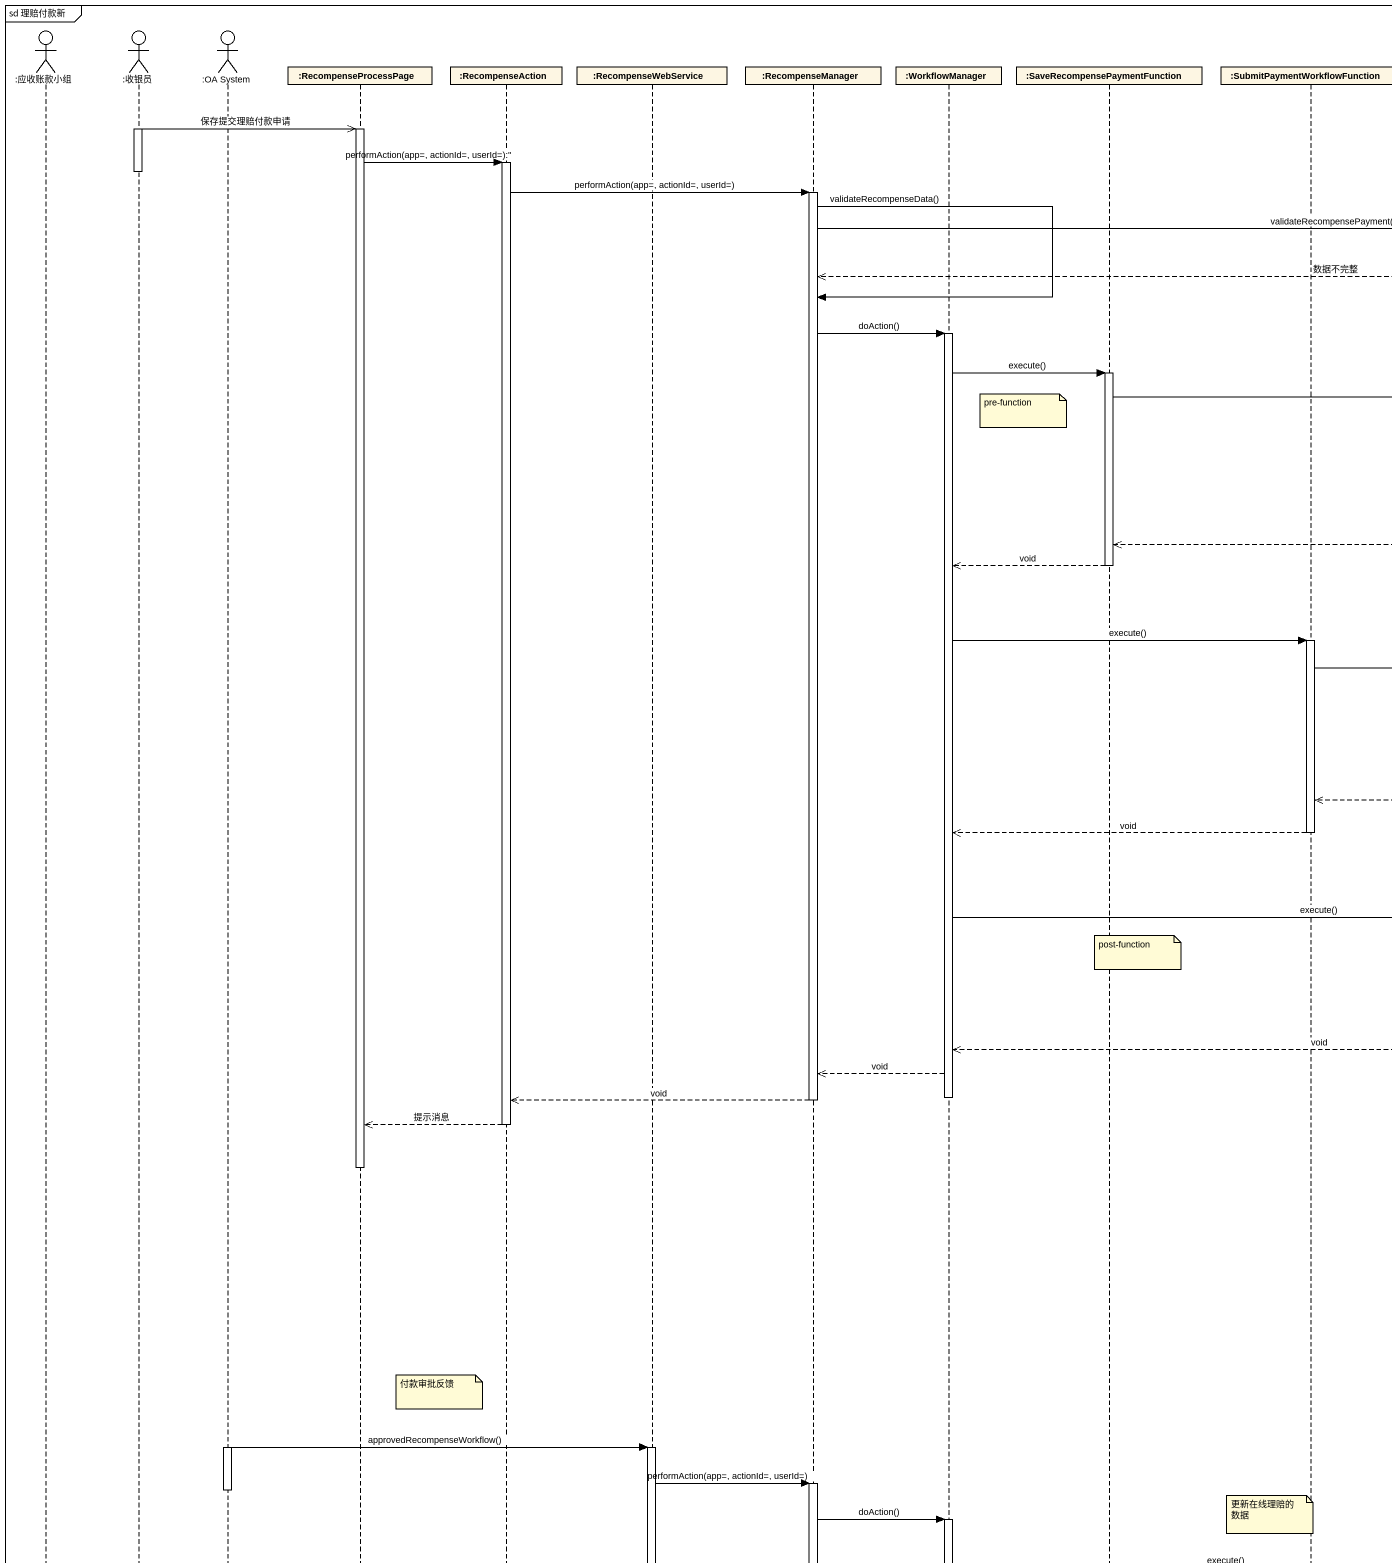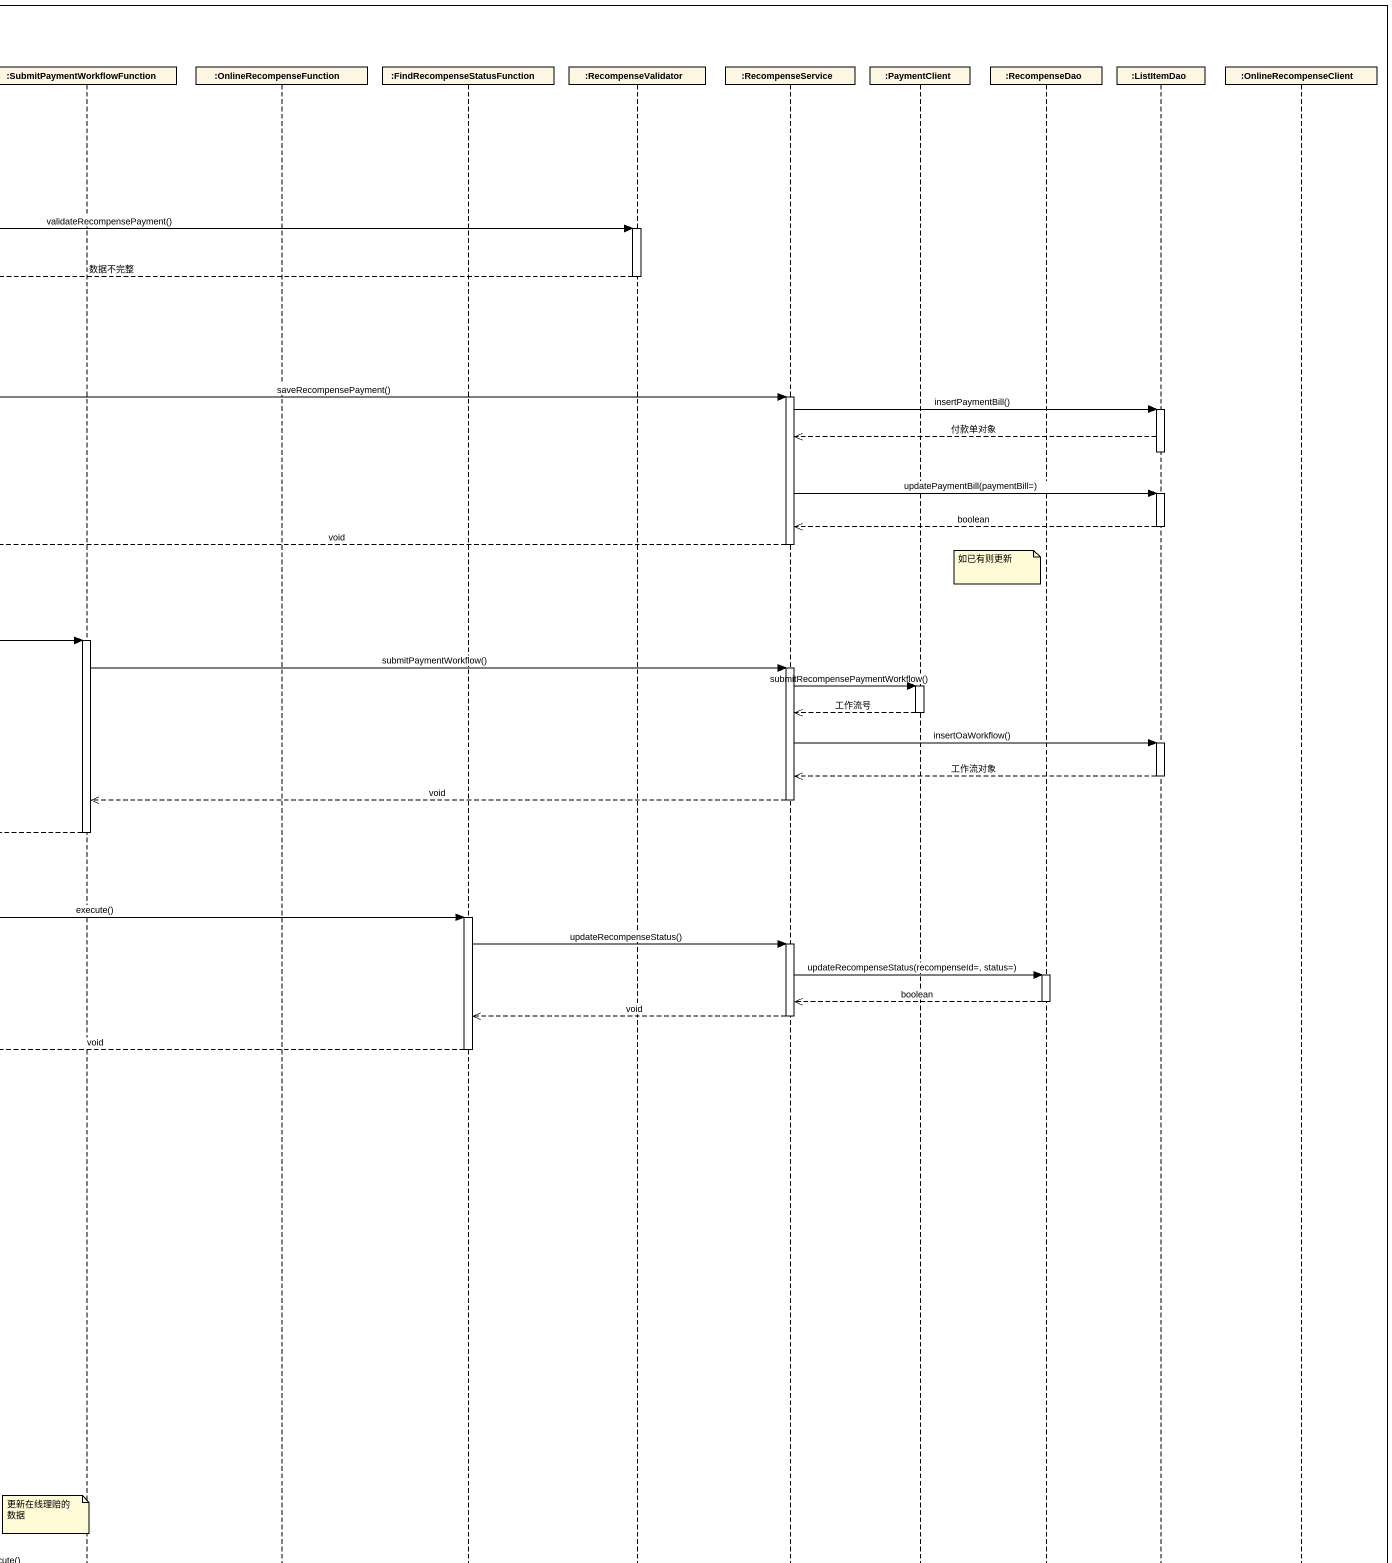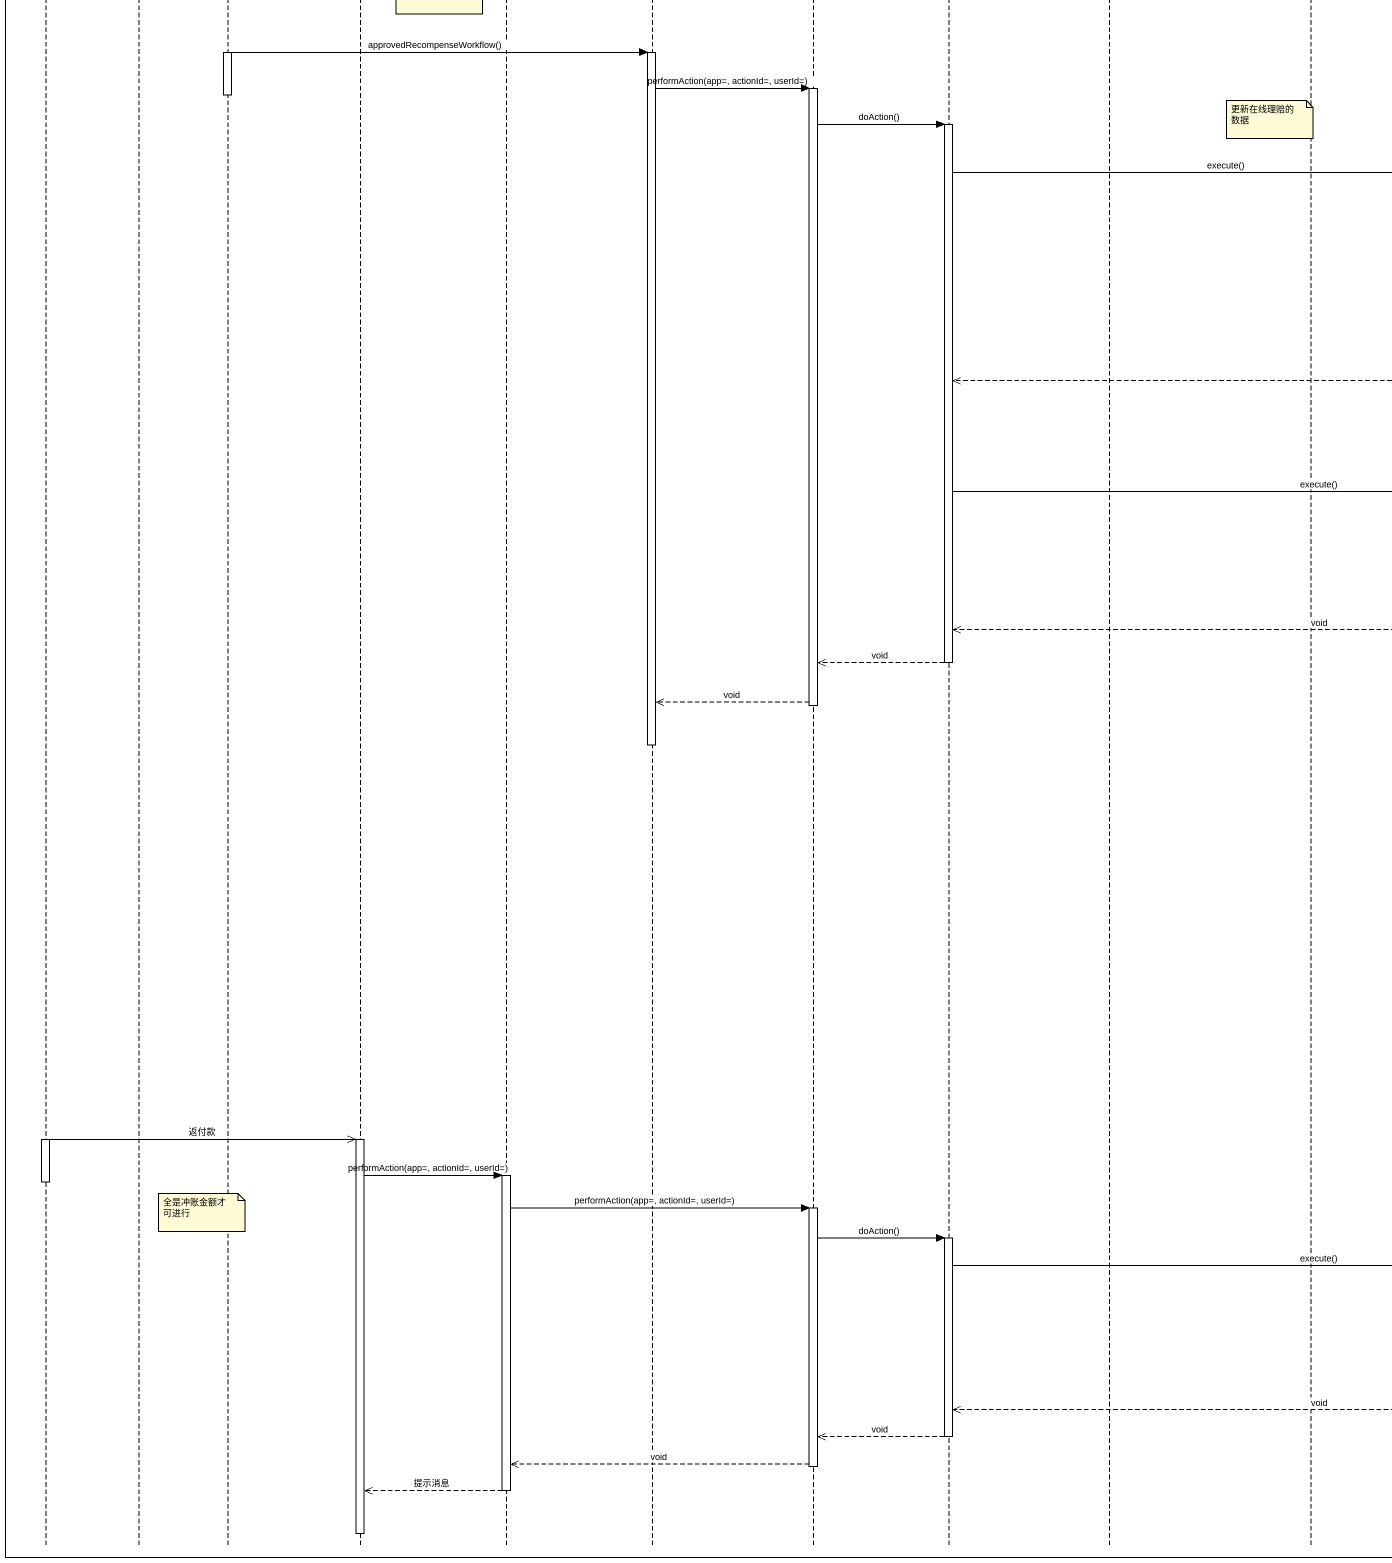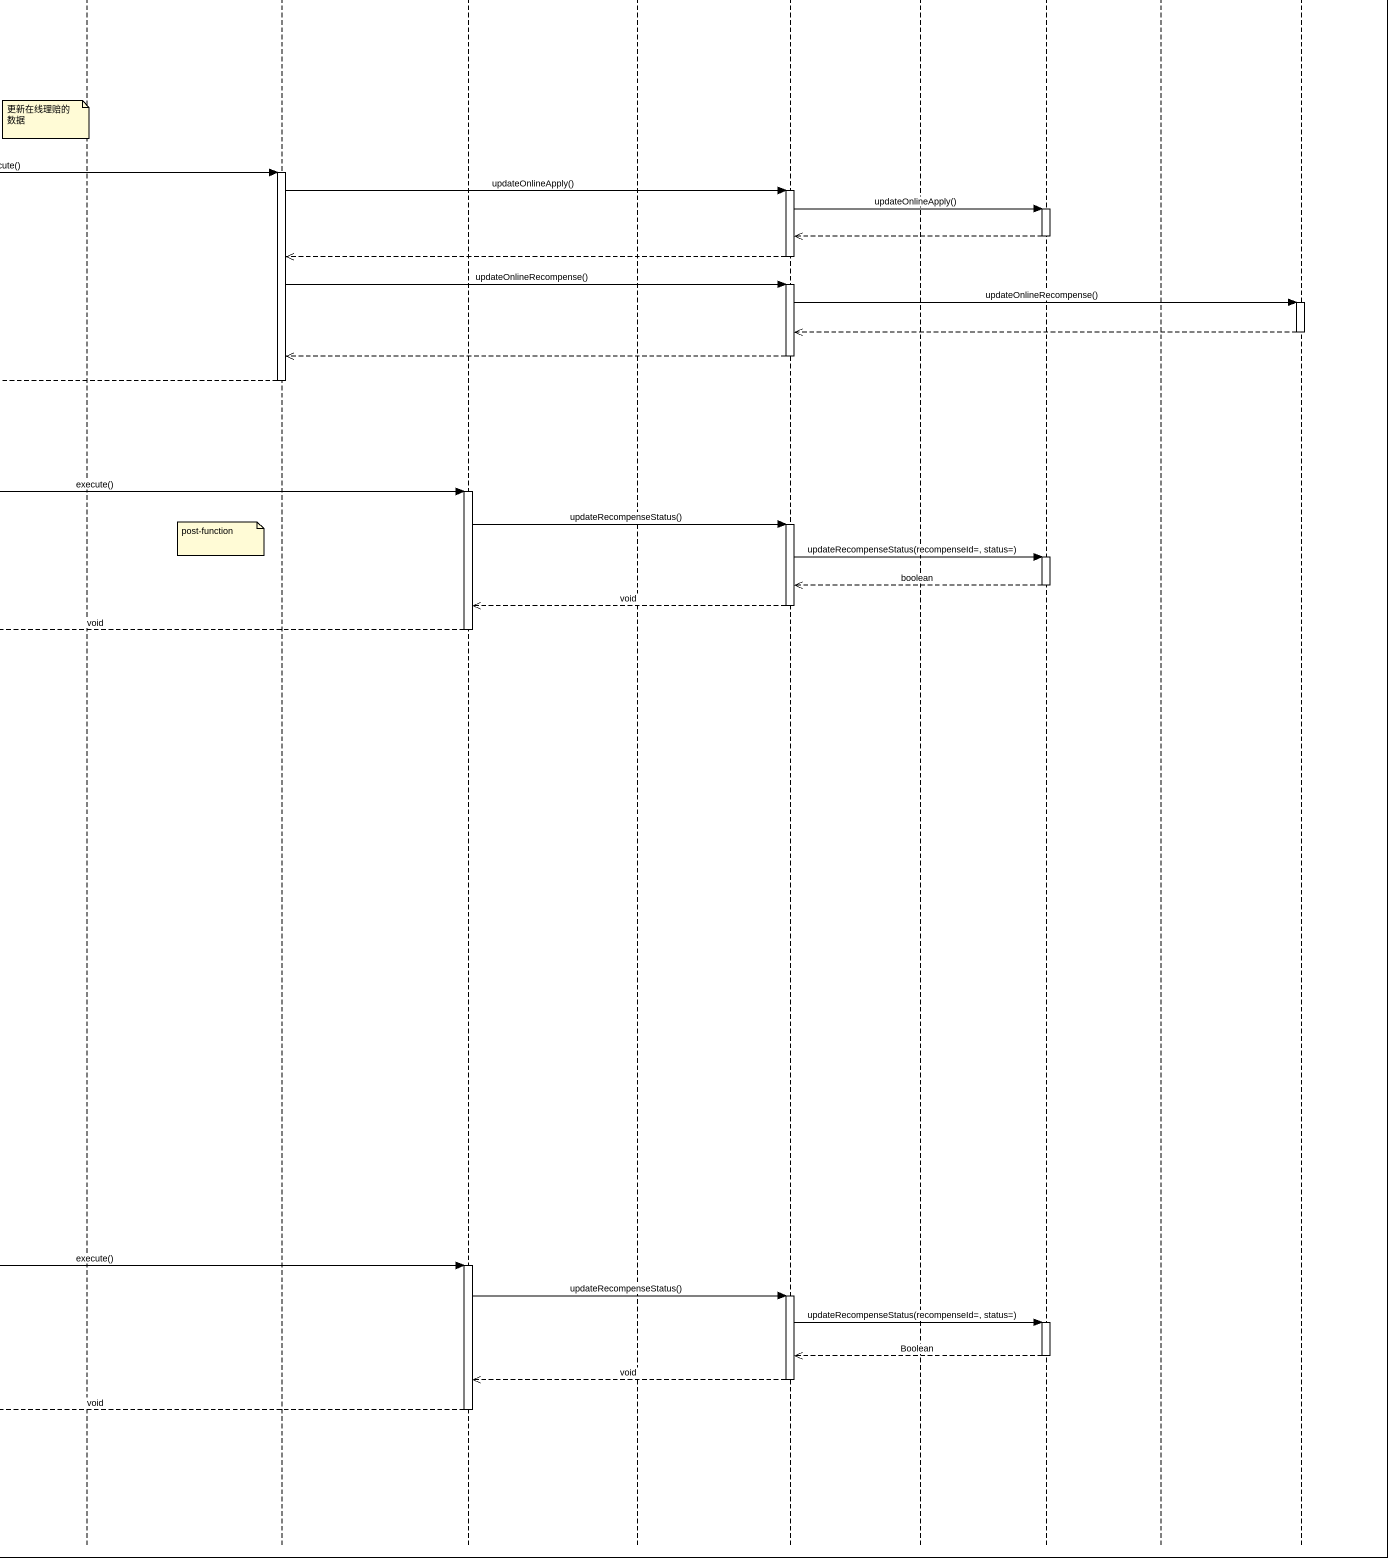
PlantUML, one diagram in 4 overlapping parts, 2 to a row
@startuml
mainframe sd 理赔付款新
hide footbox
actor ":应收账款小组" as 应收账款小组
actor ":收银员" as 收银员
actor ":OA System" as OA_System
participant ":RecompenseProcessPage" as RecompenseProcessPage
participant ":RecompenseAction" as RecompenseAction
participant ":RecompenseWebService" as RecompenseWebService
participant ":RecompenseManager" as RecompenseManager
participant ":WorkflowManager" as WorkflowManager
participant ":SaveRecompensePaymentFunction" as SaveRecompensePaymentFunctio
participant ":SubmitPaymentWorkflowFunction" as SubmitPaymentWorkflowFunctio
participant ":OnlineRecompenseFunction" as OnlineRecompenseFunction
participant ":FindRecompenseStatusFunction" as FindRecompenseStatusFunction
participant ":RecompenseValidator" as RecompenseValidator
participant ":RecompenseService" as RecompenseService
participant ":PaymentClient" as PaymentClient
participant ":RecompenseDao" as RecompenseDao
participant ":ListItemDao" as ListItemDao
participant ":OnlineRecompenseClient" as OnlineRecompenseClient

activate 收银员
收银员 ->> RecompenseProcessPage : 保存提交理赔付款申请
activate RecompenseProcessPage
RecompenseProcessPage -> RecompenseAction : performAction(app=, actionId=, userId=):''
activate RecompenseAction
deactivate 收银员
RecompenseAction -> RecompenseManager : performAction(app=, actionId=, userId=)
activate RecompenseManager
RecompenseManager -> RecompenseValidator : validateRecompensePayment()
activate RecompenseValidator
RecompenseValidator -->> RecompenseManager : 数据不完整
deactivate RecompenseValidator
RecompenseManager -> RecompenseManager : validateRecompenseData()
RecompenseManager -> WorkflowManager : doAction()
activate WorkflowManager
WorkflowManager -> SaveRecompensePaymentFunctio : execute()
activate SaveRecompensePaymentFunctio
SaveRecompensePaymentFunctio -> RecompenseService : saveRecompensePayment()
activate RecompenseService
RecompenseService -> ListItemDao : insertPaymentBill()
activate ListItemDao
note right of WorkflowManager : pre-function
ListItemDao -->> RecompenseService : 付款单对象
deactivate ListItemDao
RecompenseService -> ListItemDao : updatePaymentBill(paymentBill=)
activate ListItemDao
ListItemDao -->> RecompenseService : boolean
deactivate ListItemDao
RecompenseService -->> SaveRecompensePaymentFunctio : void
deactivate RecompenseService
SaveRecompensePaymentFunctio -->> WorkflowManager : void
deactivate SaveRecompensePaymentFunctio
note left of RecompenseDao : 如已有则更新
WorkflowManager -> SubmitPaymentWorkflowFunctio : execute()
activate SubmitPaymentWorkflowFunctio
SubmitPaymentWorkflowFunctio -> RecompenseService : submitPaymentWorkflow()
activate RecompenseService
RecompenseService -> PaymentClient : submitRecompensePaymentWorkflow()
activate PaymentClient
PaymentClient -->> RecompenseService : 工作流号
deactivate PaymentClient
RecompenseService -> ListItemDao : insertOaWorkflow()
activate ListItemDao
ListItemDao -->> RecompenseService : 工作流对象
deactivate ListItemDao
RecompenseService -->> SubmitPaymentWorkflowFunctio : void
deactivate RecompenseService
SubmitPaymentWorkflowFunctio -->> WorkflowManager : void
deactivate SubmitPaymentWorkflowFunctio
WorkflowManager -> FindRecompenseStatusFunction : execute()
activate FindRecompenseStatusFunction
FindRecompenseStatusFunction -> RecompenseService : updateRecompenseStatus()
activate RecompenseService
note over SaveRecompensePaymentFunctio : post-function
RecompenseService -> RecompenseDao : updateRecompenseStatus(recompenseId=, status=)
activate RecompenseDao
RecompenseDao -->> RecompenseService : boolean
deactivate RecompenseDao
RecompenseService -->> FindRecompenseStatusFunction : void
deactivate RecompenseService
FindRecompenseStatusFunction -->> WorkflowManager : void
deactivate FindRecompenseStatusFunction
WorkflowManager -->> RecompenseManager : void
deactivate WorkflowManager
RecompenseManager -->> RecompenseAction : void
deactivate RecompenseManager
RecompenseAction -->> RecompenseProcessPage : 提示消息
deactivate RecompenseAction
deactivate RecompenseProcessPage
note left of RecompenseAction : 付款审批反馈
activate OA_System
OA_System -> RecompenseWebService : approvedRecompenseWorkflow()
activate RecompenseWebService
RecompenseWebService -> RecompenseManager : performAction(app=, actionId=, userId=)
activate RecompenseManager
deactivate OA_System
note over SubmitPaymentWorkflowFunctio : 更新在线理赔的数据
RecompenseManager -> WorkflowManager : doAction()
activate WorkflowManager
WorkflowManager -> OnlineRecompenseFunction : execute()
activate OnlineRecompenseFunction
OnlineRecompenseFunction -> RecompenseService : updateOnlineApply()
activate RecompenseService
RecompenseService -> RecompenseDao : updateOnlineApply()
activate RecompenseDao
RecompenseDao -->> RecompenseService
deactivate RecompenseDao
RecompenseService -->> OnlineRecompenseFunction
deactivate RecompenseService
OnlineRecompenseFunction -> RecompenseService : updateOnlineRecompense()
activate RecompenseService
RecompenseService -> OnlineRecompenseClient : updateOnlineRecompense()
activate OnlineRecompenseClient
OnlineRecompenseClient -->> RecompenseService
deactivate OnlineRecompenseClient
RecompenseService -->> OnlineRecompenseFunction
deactivate RecompenseService
OnlineRecompenseFunction -->> WorkflowManager
deactivate OnlineRecompenseFunction
WorkflowManager -> FindRecompenseStatusFunction : execute()
activate FindRecompenseStatusFunction
FindRecompenseStatusFunction -> RecompenseService : updateRecompenseStatus()
activate RecompenseService
note left of OnlineRecompenseFunction : post-function
RecompenseService -> RecompenseDao : updateRecompenseStatus(recompenseId=, status=)
activate RecompenseDao
RecompenseDao -->> RecompenseService : boolean
deactivate RecompenseDao
RecompenseService -->> FindRecompenseStatusFunction : void
deactivate RecompenseService
FindRecompenseStatusFunction -->> WorkflowManager : void
deactivate FindRecompenseStatusFunction
WorkflowManager -->> RecompenseManager : void
deactivate WorkflowManager
RecompenseManager -->> RecompenseWebService : void
deactivate RecompenseManager
deactivate RecompenseWebService
activate 应收账款小组
应收账款小组 ->> RecompenseProcessPage : 返付款
activate RecompenseProcessPage
RecompenseProcessPage -> RecompenseAction : performAction(app=, actionId=, userId=)
activate RecompenseAction
deactivate 应收账款小组
RecompenseAction -> RecompenseManager : performAction(app=, actionId=, userId=)
activate RecompenseManager
note over OA_System : 全是冲账金额才可进行
RecompenseManager -> WorkflowManager : doAction()
activate WorkflowManager
WorkflowManager -> FindRecompenseStatusFunction : execute()
activate FindRecompenseStatusFunction
FindRecompenseStatusFunction -> RecompenseService : updateRecompenseStatus()
activate RecompenseService
RecompenseService -> RecompenseDao : updateRecompenseStatus(recompenseId=, status=)
activate RecompenseDao
RecompenseDao -->> RecompenseService : Boolean
deactivate RecompenseDao
RecompenseService -->> FindRecompenseStatusFunction : void
deactivate RecompenseService
FindRecompenseStatusFunction -->> WorkflowManager : void
deactivate FindRecompenseStatusFunction
WorkflowManager -->> RecompenseManager : void
deactivate WorkflowManager
RecompenseManager -->> RecompenseAction : void
deactivate RecompenseManager
RecompenseAction -->> RecompenseProcessPage : 提示消息
deactivate RecompenseAction
deactivate RecompenseProcessPage
@enduml
